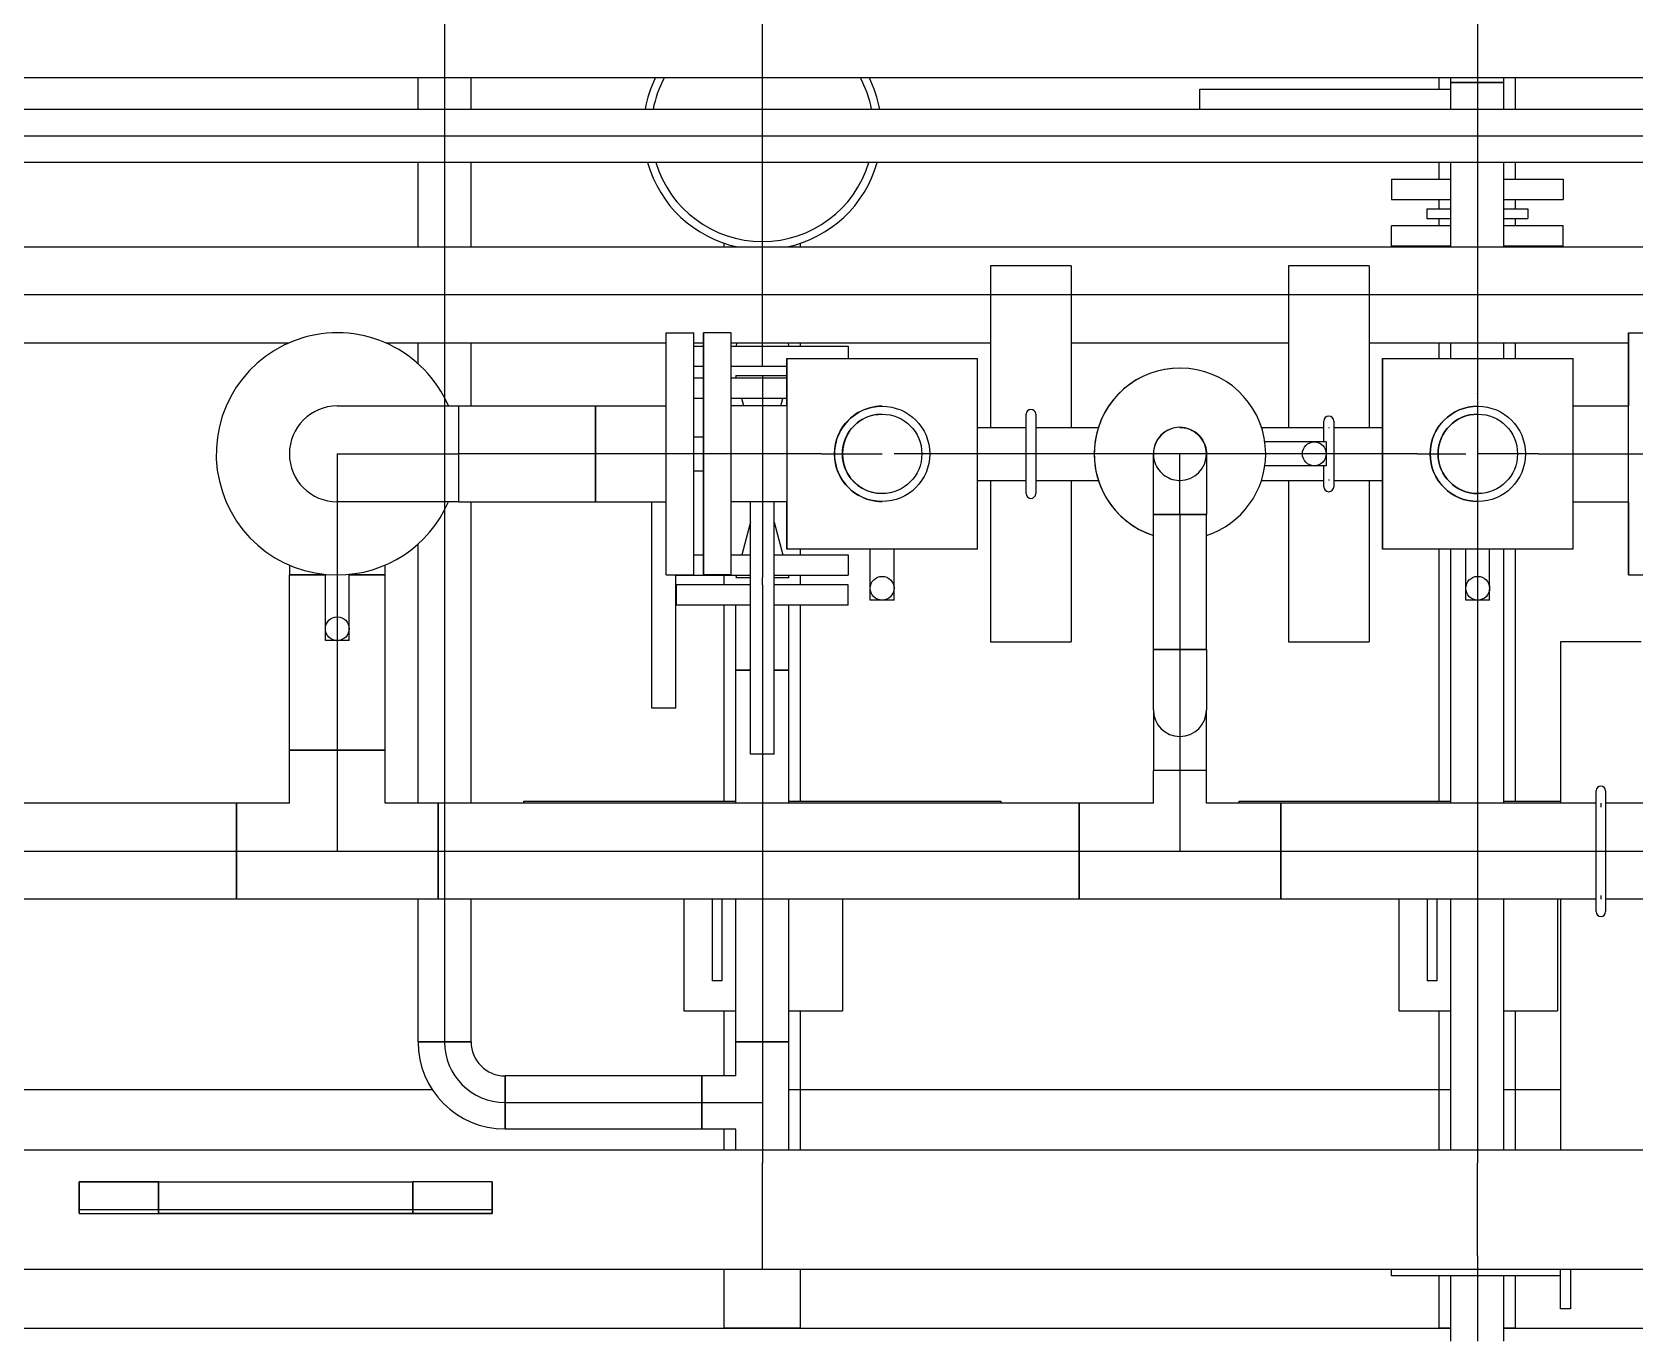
# Model space of a CAD drawing. Header units: inches. Extents: x 517790 to 538444, y 301815 to 302461.
# Drawn here: x 517889.4 to 517890.352, y 302346.672 to 302347.446 of the extents above; entities that cross this region are included whole.
import ezdxf

# ---------------------------------------------------------------- set-up
doc = ezdxf.new("R2010")
doc.units = ezdxf.units.IN
doc.header["$MEASUREMENT"] = 0
doc.layers.add('Layout', color=6, linetype='Continuous', lineweight=15)
doc.layers.add('硅胶总平面底图 工艺装置区', color=253, linetype='Continuous')

msp = doc.modelspace()

# ---------------------------------------------------------------- linework, layer by layer
at = {"layer": 'Layout', "color": 9, "lineweight": -3}
msp.add_arc((517888.15807, 302345.93703), 10.96254, 0, 86.223894, dxfattribs=at)
at = {"layer": '硅胶总平面底图 工艺装置区', "color": 253, "linetype": 'Continuous', "lineweight": -3}
for p, q in [((517889.64472, 302347.49008), (517889.64472, 302347.41928)), ((517890.25832, 302347.46709), (517890.25832, 302347.41928)), ((517889.83352, 302347.24766), (517889.83352, 302347.45495)), ((517889.34406, 302347.41928), (517890.63544, 302347.41928)), ((517889.62896, 302347.40021), (517889.62896, 302347.41928)), ((517889.64472, 302347.41928), (517889.64472, 302347.40021)), ((517889.66049, 302347.40021), (517889.66049, 302347.41928)), ((517890.09347, 302347.40526), (517890.09347, 302347.41234)), ((517890.09347, 302347.41234), (517890.24255, 302347.41234)), ((517890.23566, 302347.41234), (517890.23566, 302347.41928)), ((517890.24255, 302347.41626), (517890.24255, 302347.41928)), ((517890.24255, 302347.41626), (517890.27408, 302347.41626)), ((517890.24255, 302347.40021), (517890.24255, 302347.41626)), ((517890.25832, 302347.41626), (517890.24255, 302347.41626)), ((517890.25832, 302347.41928), (517890.25832, 302347.41626)), ((517890.25832, 302347.41626), (517890.25832, 302347.40021)), ((517890.27408, 302347.41626), (517890.25832, 302347.41626)), ((517890.27408, 302347.41626), (517890.27408, 302347.41928)), ((517890.27408, 302347.40021), (517890.27408, 302347.41626)), ((517890.28097, 302347.40021), (517890.28097, 302347.41928)), ((517890.09347, 302347.40021), (517890.09347, 302347.40526)), ((517890.73362, 302347.40021), (517889.32329, 302347.40021)), ((517889.64472, 302347.40021), (517889.64472, 302347.36868)), ((517890.25832, 302347.40021), (517890.25832, 302347.36868)), ((517889.32329, 302347.38445), (517890.73362, 302347.38445)), ((517890.73362, 302347.36868), (517889.32329, 302347.36868)), ((517889.62896, 302347.31852), (517889.62896, 302347.36868)), ((517889.64472, 302347.36868), (517889.64472, 302347.31852)), ((517889.66049, 302347.31852), (517889.66049, 302347.36868)), ((517890.23566, 302347.3588), (517890.23566, 302347.36868)), ((517890.24255, 302347.31852), (517890.24255, 302347.36868)), ((517890.25832, 302347.36868), (517890.25832, 302347.31852)), ((517890.27408, 302347.31852), (517890.27408, 302347.36868)), ((517890.28097, 302347.3588), (517890.28097, 302347.36868)), ((517890.20737, 302347.3588), (517890.24255, 302347.3588)), ((517890.20737, 302347.3588), (517890.20737, 302347.34676)), ((517890.27408, 302347.3588), (517890.30927, 302347.3588)), ((517890.30927, 302347.3588), (517890.30927, 302347.34676)), ((517890.20737, 302347.34676), (517890.24255, 302347.34676)), ((517890.23566, 302347.34112), (517890.23566, 302347.34676)), ((517890.27408, 302347.34676), (517890.30927, 302347.34676)), ((517890.28097, 302347.34112), (517890.28097, 302347.34676)), ((517890.22835, 302347.34112), (517890.24255, 302347.34112)), ((517890.22835, 302347.34112), (517890.22835, 302347.33536)), ((517890.27408, 302347.34112), (517890.28829, 302347.34112)), ((517890.28829, 302347.34112), (517890.28829, 302347.33536)), ((517890.24255, 302347.33116), (517890.20737, 302347.33116)), ((517890.20737, 302347.31911), (517890.20737, 302347.33116)), ((517890.22835, 302347.33536), (517890.24255, 302347.33536)), ((517890.23566, 302347.33116), (517890.23566, 302347.33536)), ((517890.27408, 302347.33536), (517890.28829, 302347.33536)), ((517890.30927, 302347.33116), (517890.27408, 302347.33116)), ((517890.28097, 302347.33116), (517890.28097, 302347.33536)), ((517890.30927, 302347.31911), (517890.30927, 302347.33116)), ((517889.35538, 302347.31852), (517890.56398, 302347.31852)), ((517889.64472, 302347.31852), (517889.64472, 302347.26158)), ((517889.81086, 302347.31852), (517889.81086, 302347.32075)), ((517889.85618, 302347.31852), (517889.85618, 302347.32075)), ((517890.24255, 302347.31911), (517890.20737, 302347.31911)), ((517890.23566, 302347.31852), (517890.23566, 302347.31911)), ((517890.25832, 302347.31852), (517890.25832, 302347.26158)), ((517890.30927, 302347.31911), (517890.27408, 302347.31911)), ((517890.28097, 302347.31852), (517890.28097, 302347.31911)), ((517889.96914, 302347.30732), (517889.96914, 302347.21141)), ((517890.01709, 302347.30732), (517889.96914, 302347.30732)), ((517890.01709, 302347.30732), (517890.01709, 302347.21141)), ((517890.14604, 302347.30732), (517890.14604, 302347.21141)), ((517890.194, 302347.30732), (517890.14604, 302347.30732)), ((517890.194, 302347.30732), (517890.194, 302347.21141)), ((517889.96914, 302347.29005), (517889.35538, 302347.29005)), ((517890.01709, 302347.29005), (517889.96914, 302347.29005)), ((517890.14604, 302347.29005), (517890.01709, 302347.29005)), ((517890.194, 302347.29005), (517890.14604, 302347.29005)), ((517890.56398, 302347.29005), (517890.194, 302347.29005)), ((517889.35538, 302347.26158), (517889.55223, 302347.26158)), ((517889.60978, 302347.26158), (517889.77632, 302347.26158)), ((517889.62896, 302347.24927), (517889.62896, 302347.26158)), ((517889.64472, 302347.26158), (517889.64472, 302347.22903)), ((517889.66049, 302347.22412), (517889.66049, 302347.26158)), ((517889.77632, 302347.19565), (517889.77632, 302347.26758)), ((517889.77632, 302347.26758), (517889.79286, 302347.26758)), ((517889.79286, 302347.19565), (517889.79286, 302347.26758)), ((517889.79286, 302347.26158), (517889.7985, 302347.26158)), ((517889.79286, 302347.2597), (517889.7985, 302347.2597)), ((517889.81504, 302347.26758), (517889.7985, 302347.26758)), ((517889.81505, 302347.26158), (517889.96914, 302347.26158)), ((517889.81505, 302347.2597), (517889.83352, 302347.2597)), ((517889.81816, 302347.26158), (517889.81793, 302347.2597)), ((517889.83352, 302347.2597), (517889.88447, 302347.2597)), ((517889.84888, 302347.26158), (517889.84911, 302347.2597)), ((517889.85618, 302347.2597), (517889.85618, 302347.26158)), ((517889.88447, 302347.2597), (517889.88447, 302347.25229)), ((517890.01709, 302347.26158), (517890.14604, 302347.26158)), ((517890.194, 302347.26158), (517890.34818, 302347.26158)), ((517890.23566, 302347.25229), (517890.23566, 302347.26158)), ((517890.24255, 302347.25229), (517890.24255, 302347.26158)), ((517890.25832, 302347.26158), (517890.25832, 302347.25229)), ((517890.27408, 302347.25229), (517890.27408, 302347.26158)), ((517890.28097, 302347.25229), (517890.28097, 302347.26158)), ((517890.34819, 302347.26758), (517890.36473, 302347.26758)), ((517889.84804, 302347.25229), (517889.84804, 302347.25229)), ((517889.84804, 302347.25229), (517889.84804, 302347.13901)), ((517889.84804, 302347.22412), (517889.84804, 302347.25229)), ((517889.84804, 302347.25229), (517889.96132, 302347.25229)), ((517889.96132, 302347.13901), (517889.96132, 302347.25229)), ((517890.20191, 302347.13901), (517890.20191, 302347.25229)), ((517890.20191, 302347.25229), (517890.20192, 302347.25229)), ((517890.20192, 302347.25229), (517890.20192, 302347.13901)), ((517890.20192, 302347.25229), (517890.3152, 302347.25229)), ((517890.25832, 302347.25229), (517890.25832, 302347.23162)), ((517890.3152, 302347.13901), (517890.3152, 302347.25229)), ((517889.79286, 302347.24766), (517889.7985, 302347.24766)), ((517889.7985, 302347.24058), (517889.79286, 302347.24058)), ((517889.81505, 302347.24766), (517889.83352, 302347.24766)), ((517889.83352, 302347.24058), (517889.81505, 302347.24058)), ((517889.84804, 302347.24202), (517889.81775, 302347.24202)), ((517889.81813, 302347.24058), (517889.81775, 302347.24202)), ((517889.83352, 302347.24766), (517889.84804, 302347.24766)), ((517889.83352, 302347.24202), (517889.83352, 302347.22412)), ((517889.84804, 302347.24058), (517889.83352, 302347.24058)), ((517890.25832, 302347.23161), (517890.25832, 302347.23162)), ((517890.25832, 302347.2316), (517890.25832, 302347.23161)), ((517890.25832, 302347.2316), (517890.25832, 302347.10873)), ((517889.581, 302347.22412), (517889.65294, 302347.22412)), ((517889.64472, 302347.22903), (517889.64472, 302347.16227)), ((517889.65294, 302347.22412), (517889.65294, 302347.19565)), ((517889.65294, 302347.22412), (517889.73436, 302347.22412)), ((517889.65294, 302347.22412), (517889.65294, 302347.16718)), ((517889.73436, 302347.19565), (517889.73436, 302347.22412)), ((517889.73436, 302347.22412), (517889.77632, 302347.22412)), ((517889.73436, 302347.22412), (517889.73436, 302347.19565)), ((517889.7985, 302347.22855), (517889.79286, 302347.22855)), ((517889.83352, 302347.22855), (517889.81505, 302347.22855)), ((517889.84804, 302347.22412), (517889.81505, 302347.22412)), ((517889.82246, 302347.22412), (517889.8213, 302347.22855)), ((517889.84804, 302347.22855), (517889.83352, 302347.22855)), ((517889.83352, 302347.22412), (517889.83352, 302347.16718)), ((517889.84458, 302347.22412), (517889.84574, 302347.22855)), ((517889.90468, 302347.22397), (517889.90468, 302347.22397)), ((517890.25857, 302347.22397), (517890.25856, 302347.22397)), ((517890.3152, 302347.22412), (517890.34819, 302347.22412)), ((517889.90468, 302347.21925), (517889.90468, 302347.21925)), ((517889.99028, 302347.17205), (517889.99028, 302347.21925)), ((517889.99594, 302347.21925), (517889.99594, 302347.17205)), ((517890.16702, 302347.20273), (517890.16702, 302347.21513)), ((517890.17302, 302347.21513), (517890.17302, 302347.17617)), ((517890.25858, 302347.21925), (517890.25857, 302347.21925)), ((517889.79286, 302347.20572), (517889.7985, 302347.20572)), ((517889.96132, 302347.21141), (517889.99028, 302347.21141)), ((517889.99594, 302347.21141), (517890.03315, 302347.21141)), ((517890.08161, 302347.21141), (517890.08161, 302347.21141)), ((517890.08161, 302347.21141), (517890.08161, 302347.21141)), ((517890.13006, 302347.21141), (517890.16702, 302347.21141)), ((517890.16852, 302347.20273), (517890.13207, 302347.20273)), ((517890.16852, 302347.20273), (517890.16852, 302347.19565)), ((517890.17002, 302347.21141), (517890.17002, 302347.21093)), ((517890.17002, 302347.21141), (517890.17002, 302347.21093)), ((517890.17302, 302347.21141), (517890.20191, 302347.21141)), ((517889.581, 302347.19565), (517889.65294, 302347.19565)), ((517889.581, 302347.19565), (517889.581, 302347.12372)), ((517889.65293, 302347.19565), (517889.65292, 302347.19565)), ((517889.65294, 302347.19565), (517889.65293, 302347.19565)), ((517889.73436, 302347.19565), (517889.65294, 302347.19565)), ((517889.65294, 302347.19565), (517889.65294, 302347.16718)), ((517889.79286, 302347.19565), (517889.73436, 302347.19565)), ((517889.73436, 302347.16718), (517889.73436, 302347.19565)), ((517889.73436, 302347.19565), (517889.73436, 302347.16718)), ((517889.77632, 302347.12372), (517889.77632, 302347.19565)), ((517889.8687, 302347.19565), (517889.79286, 302347.19565)), ((517889.79286, 302347.12372), (517889.79286, 302347.19565)), ((517889.8687, 302347.19565), (517889.86871, 302347.19565)), ((517889.86871, 302347.19565), (517889.90467, 302347.19565)), ((517889.90467, 302347.19565), (517889.90467, 302347.19565)), ((517889.90467, 302347.19565), (517889.90467, 302347.19565)), ((517889.90467, 302347.19565), (517889.90467, 302347.19565)), ((517889.9406, 302347.19565), (517889.91174, 302347.19565)), ((517889.94058, 302347.19565), (517889.94059, 302347.19565)), ((517889.94059, 302347.19565), (517889.9406, 302347.19565)), ((517889.96132, 302347.19565), (517889.9406, 302347.19565)), ((517889.99028, 302347.19565), (517889.96132, 302347.19565)), ((517889.99594, 302347.19565), (517889.99028, 302347.19565)), ((517890.03065, 302347.19565), (517889.99594, 302347.19565)), ((517890.04563, 302347.19565), (517890.03065, 302347.19565)), ((517890.0816, 302347.19565), (517890.04563, 302347.19565)), ((517890.04563, 302347.19565), (517890.04564, 302347.19565)), ((517890.04564, 302347.19565), (517890.04565, 302347.19565)), ((517890.0816, 302347.19565), (517890.0816, 302347.19565)), ((517890.0816, 302347.19565), (517890.08161, 302347.19565)), ((517890.11755, 302347.19565), (517890.08161, 302347.19565)), ((517890.08161, 302347.19565), (517890.08161, 302347.19565)), ((517890.08161, 302347.19565), (517890.08161, 302347.19565)), ((517890.11756, 302347.19565), (517890.11755, 302347.19565)), ((517890.17302, 302347.19565), (517890.11756, 302347.19565)), ((517890.16852, 302347.19565), (517890.16852, 302347.18857)), ((517890.20191, 302347.19565), (517890.17302, 302347.19565)), ((517890.22248, 302347.19565), (517890.20191, 302347.19565)), ((517890.22248, 302347.19565), (517890.22249, 302347.19565)), ((517890.22249, 302347.19565), (517890.25139, 302347.19565)), ((517890.25848, 302347.19565), (517890.25846, 302347.19565)), ((517890.25848, 302347.19565), (517890.25849, 302347.19565)), ((517890.25849, 302347.19565), (517890.2585, 302347.19565)), ((517890.2585, 302347.19565), (517890.25853, 302347.19565)), ((517890.25853, 302347.19565), (517890.25854, 302347.19565)), ((517890.29446, 302347.19565), (517890.25854, 302347.19565)), ((517890.29446, 302347.19565), (517890.29446, 302347.19565)), ((517890.29446, 302347.19565), (517890.37037, 302347.19565)), ((517889.79286, 302347.18558), (517889.7985, 302347.18558)), ((517890.16852, 302347.18857), (517890.13207, 302347.18857)), ((517890.16702, 302347.17617), (517890.16702, 302347.18857)), ((517889.96132, 302347.17988), (517889.99028, 302347.17988)), ((517889.96914, 302347.17988), (517889.96914, 302347.08397)), ((517889.99594, 302347.17988), (517890.03315, 302347.17988)), ((517890.01709, 302347.17988), (517890.01709, 302347.08397)), ((517890.13006, 302347.17988), (517890.16702, 302347.17988)), ((517890.14604, 302347.17988), (517890.14604, 302347.08397)), ((517890.17002, 302347.18037), (517890.17002, 302347.17988)), ((517890.17002, 302347.18037), (517890.17002, 302347.17988)), ((517890.17302, 302347.17988), (517890.20191, 302347.17988)), ((517890.194, 302347.17988), (517890.194, 302347.08397)), ((517889.65294, 302347.16718), (517889.581, 302347.16718)), ((517889.65294, 302347.16718), (517889.73436, 302347.16718)), ((517889.66049, 302346.98812), (517889.66049, 302347.16718)), ((517889.73436, 302347.16718), (517889.77632, 302347.16718)), ((517889.76787, 302347.04461), (517889.76787, 302347.16718)), ((517889.84804, 302347.16718), (517889.81505, 302347.16718)), ((517889.82644, 302347.01723), (517889.82644, 302347.16718)), ((517889.83352, 302347.16718), (517889.83352, 302347.12214)), ((517889.8406, 302347.01723), (517889.8406, 302347.16718)), ((517889.84804, 302347.13901), (517889.84804, 302347.16718)), ((517889.90468, 302347.17205), (517889.90468, 302347.17205)), ((517889.90468, 302347.16733), (517889.90468, 302347.16733)), ((517890.25857, 302347.16733), (517890.25856, 302347.16733)), ((517890.25858, 302347.17205), (517890.25857, 302347.17205)), ((517890.3152, 302347.16718), (517890.34819, 302347.16718)), ((517889.64472, 302347.16227), (517889.64472, 302346.98812)), ((517889.82644, 302347.15516), (517889.8213, 302347.13561)), ((517889.8406, 302347.15516), (517889.84574, 302347.13561)), ((517890.09738, 302347.15968), (517890.06585, 302347.15968)), ((517890.06585, 302347.15968), (517890.09738, 302347.15968)), ((517890.06585, 302347.07954), (517890.06585, 302347.15968)), ((517890.08162, 302347.15969), (517890.08162, 302347.1597)), ((517890.08162, 302347.15968), (517890.08162, 302347.15969)), ((517890.08162, 302347.15968), (517890.08162, 302347.07954)), ((517890.09738, 302347.07954), (517890.09738, 302347.15968)), ((517889.62896, 302346.98812), (517889.62896, 302347.14203)), ((517889.84804, 302347.13901), (517889.84804, 302347.13901)), ((517889.96132, 302347.13901), (517889.84804, 302347.13901)), ((517889.85618, 302347.13561), (517889.85618, 302347.13901)), ((517889.89758, 302347.10873), (517889.89758, 302347.13901)), ((517889.91174, 302347.11607), (517889.91174, 302347.13901)), ((517890.20192, 302347.13901), (517890.20191, 302347.13901)), ((517890.3152, 302347.13901), (517890.20192, 302347.13901)), ((517890.23566, 302346.98939), (517890.23566, 302347.13901)), ((517890.24255, 302346.98812), (517890.24255, 302347.13901)), ((517890.25139, 302347.10873), (517890.25139, 302347.13901)), ((517890.26555, 302347.11642), (517890.26555, 302347.13901)), ((517890.27408, 302346.98812), (517890.27408, 302347.13901)), ((517890.28097, 302346.98939), (517890.28097, 302347.13901)), ((517889.55253, 302347.12959), (517889.55253, 302347.12372)), ((517889.60948, 302347.12372), (517889.60948, 302347.12959)), ((517889.79286, 302347.13561), (517889.7985, 302347.13561)), ((517889.81505, 302347.13561), (517889.82644, 302347.13561)), ((517889.8406, 302347.13561), (517889.88447, 302347.13561)), ((517889.88447, 302347.13561), (517889.88447, 302347.12357)), ((517889.57392, 302347.12372), (517889.55253, 302347.12372)), ((517889.55253, 302347.12372), (517889.57392, 302347.12372)), ((517889.55253, 302347.01959), (517889.55253, 302347.12372)), ((517889.57392, 302347.08475), (517889.57392, 302347.12407)), ((517889.581, 302347.12373), (517889.581, 302347.12374)), ((517889.581, 302347.12372), (517889.581, 302347.12373)), ((517889.581, 302347.12372), (517889.581, 302347.08475)), ((517889.58808, 302347.08475), (517889.58808, 302347.12407)), ((517889.60948, 302347.12372), (517889.58808, 302347.12372)), ((517889.58808, 302347.12372), (517889.60948, 302347.12372)), ((517889.60948, 302347.01959), (517889.60948, 302347.12372)), ((517889.77632, 302347.12372), (517889.79286, 302347.12372)), ((517889.78203, 302347.04461), (517889.78203, 302347.12372)), ((517889.78257, 302347.12372), (517889.78257, 302347.12357)), ((517889.78257, 302347.12357), (517889.82644, 302347.12357)), ((517889.82644, 302347.11793), (517889.78257, 302347.11793)), ((517889.78257, 302347.10589), (517889.78257, 302347.11793)), ((517889.81504, 302347.12372), (517889.7985, 302347.12372)), ((517889.81086, 302347.11793), (517889.81086, 302347.12357)), ((517889.81813, 302347.12357), (517889.81775, 302347.12214)), ((517889.81775, 302347.12214), (517889.82644, 302347.12214)), ((517889.83352, 302347.11793), (517889.83352, 302347.12214)), ((517889.83352, 302347.11793), (517889.83352, 302347.0671)), ((517889.8406, 302347.12357), (517889.88447, 302347.12357)), ((517889.8406, 302347.12214), (517889.84928, 302347.12214)), ((517889.88447, 302347.11793), (517889.8406, 302347.11793)), ((517889.84891, 302347.12357), (517889.84928, 302347.12214)), ((517889.85618, 302347.11793), (517889.85618, 302347.12357)), ((517889.88447, 302347.10589), (517889.88447, 302347.11793)), ((517890.2585, 302347.12289), (517890.25848, 302347.12289)), ((517890.34819, 302347.12372), (517890.36473, 302347.12372)), ((517889.90466, 302347.10873), (517889.89758, 302347.10873)), ((517889.91174, 302347.10873), (517889.90466, 302347.10873)), ((517889.91174, 302347.10873), (517889.91174, 302347.11555)), ((517890.25848, 302347.10873), (517890.25139, 302347.10873)), ((517890.25832, 302347.10873), (517890.25832, 302346.98812)), ((517890.2585, 302347.10873), (517890.25848, 302347.10873)), ((517890.26555, 302347.10873), (517890.2585, 302347.10873)), ((517890.26555, 302347.10873), (517890.26555, 302347.1152)), ((517889.82644, 302347.10589), (517889.78257, 302347.10589)), ((517889.81086, 302346.98939), (517889.81086, 302347.10589)), ((517889.81775, 302347.0671), (517889.81775, 302347.10589)), ((517889.88447, 302347.10589), (517889.8406, 302347.10589)), ((517889.84928, 302347.0671), (517889.84928, 302347.10589)), ((517889.85618, 302346.98939), (517889.85618, 302347.10589)), ((517889.581, 302347.08475), (517889.57392, 302347.08475)), ((517889.58808, 302347.08475), (517889.581, 302347.08475)), ((517889.581, 302347.08475), (517889.581, 302347.01959)), ((517889.96914, 302347.08397), (517890.01709, 302347.08397)), ((517890.09738, 302347.07954), (517890.06585, 302347.07954)), ((517890.06585, 302347.04357), (517890.06585, 302347.07954)), ((517890.06585, 302347.07954), (517890.09738, 302347.07954)), ((517890.08162, 302347.07953), (517890.08162, 302347.07954)), ((517890.08162, 302347.07954), (517890.08162, 302347.04357)), ((517890.08162, 302347.07952), (517890.08162, 302347.07953)), ((517890.09738, 302347.07954), (517890.09738, 302347.04357)), ((517890.14604, 302347.08397), (517890.194, 302347.08397)), ((517890.35566, 302347.08403), (517890.30771, 302347.08403)), ((517890.30771, 302347.08403), (517890.30771, 302346.98812)), ((517889.81775, 302347.0671), (517889.82644, 302347.0671)), ((517889.81775, 302346.98812), (517889.81775, 302347.0671)), ((517889.82644, 302347.0671), (517889.81775, 302347.0671)), ((517889.83352, 302347.0671), (517889.83352, 302347.01723)), ((517889.8406, 302347.0671), (517889.84928, 302347.0671)), ((517889.84928, 302347.0671), (517889.8406, 302347.0671)), ((517889.84928, 302346.98812), (517889.84928, 302347.0671)), ((517889.77495, 302347.04461), (517889.76787, 302347.04461)), ((517889.78203, 302347.04461), (517889.77495, 302347.04461)), ((517890.06585, 302347.04357), (517890.06585, 302347.0076)), ((517890.08162, 302347.04357), (517890.08162, 302347.02781)), ((517890.09738, 302347.0076), (517890.09738, 302347.04357)), ((517890.08162, 302347.02781), (517890.08162, 302347.0076)), ((517889.55253, 302347.01959), (517889.60948, 302347.01959)), ((517889.60948, 302347.01958), (517889.55253, 302347.01958)), ((517889.55253, 302346.98812), (517889.55253, 302347.01958)), ((517889.581, 302347.01959), (517889.581, 302347.01958)), ((517889.581, 302347.01958), (517889.581, 302346.95965)), ((517889.60948, 302346.98812), (517889.60948, 302347.01958)), ((517889.83352, 302347.01723), (517889.82644, 302347.01723)), ((517889.83352, 302347.01723), (517889.83352, 302346.98812)), ((517889.8406, 302347.01723), (517889.83352, 302347.01723)), ((517890.09738, 302347.0076), (517890.06585, 302347.0076)), ((517890.06585, 302346.98812), (517890.06585, 302347.0076)), ((517890.08162, 302347.0076), (517890.06585, 302347.0076)), ((517890.08162, 302347.00761), (517890.08162, 302347.00762)), ((517890.08162, 302347.0076), (517890.08162, 302347.00761)), ((517890.08162, 302347.0076), (517890.08162, 302346.95965)), ((517890.08162, 302347.0076), (517890.08162, 302347.0076)), ((517890.09738, 302347.0076), (517890.08162, 302347.0076)), ((517890.09738, 302346.98812), (517890.09738, 302347.0076)), ((517890.32885, 302346.92378), (517890.32885, 302346.99552)), ((517890.33452, 302346.99552), (517890.33452, 302346.92378)), ((517889.52106, 302346.98812), (517889.35538, 302346.98812)), ((517889.52106, 302346.93118), (517889.52106, 302346.98812)), ((517889.52107, 302346.98812), (517889.52107, 302346.93118)), ((517889.55253, 302346.98812), (517889.52107, 302346.98812)), ((517889.64095, 302346.98812), (517889.60948, 302346.98812)), ((517889.64095, 302346.93118), (517889.64095, 302346.98812)), ((517890.02167, 302346.98812), (517889.64095, 302346.98812)), ((517889.64095, 302346.98812), (517889.64095, 302346.93118)), ((517889.64472, 302346.98812), (517889.64472, 302346.93118)), ((517889.69192, 302346.98939), (517889.81775, 302346.98939)), ((517889.69192, 302346.98812), (517889.69192, 302346.98939)), ((517889.83352, 302346.98812), (517889.83352, 302346.93118)), ((517889.84928, 302346.98939), (517889.97512, 302346.98939)), ((517889.97512, 302346.98939), (517889.97512, 302346.98812)), ((517890.02167, 302346.93118), (517890.02167, 302346.98812)), ((517890.02168, 302346.98812), (517890.02168, 302346.93118)), ((517890.06585, 302346.98812), (517890.02168, 302346.98812)), ((517890.14156, 302346.98812), (517890.09738, 302346.98812)), ((517890.11672, 302346.98812), (517890.11672, 302346.98939)), ((517890.11672, 302346.98939), (517890.24255, 302346.98939)), ((517890.14156, 302346.98812), (517890.14156, 302346.93118)), ((517890.14156, 302346.93118), (517890.14156, 302346.98812)), ((517890.32885, 302346.98812), (517890.14156, 302346.98812)), ((517890.25832, 302346.98812), (517890.25832, 302346.93118)), ((517890.27408, 302346.98939), (517890.30771, 302346.98939)), ((517890.33169, 302346.98812), (517890.33169, 302346.98587)), ((517890.33169, 302346.98812), (517890.33169, 302346.98587)), ((517890.52181, 302346.98812), (517890.33452, 302346.98812)), ((517889.35538, 302346.95965), (517889.52106, 302346.95965)), ((517889.52106, 302346.95965), (517889.52107, 302346.95965)), ((517889.52107, 302346.95965), (517889.64095, 302346.95965)), ((517889.64094, 302346.95965), (517889.64093, 302346.95965)), ((517889.64095, 302346.95965), (517889.64094, 302346.95965)), ((517889.64095, 302346.95965), (517890.02167, 302346.95965)), ((517890.02167, 302346.95965), (517890.02168, 302346.95965)), ((517890.02168, 302346.95965), (517890.14156, 302346.95965)), ((517890.14155, 302346.95965), (517890.14154, 302346.95965)), ((517890.14156, 302346.95965), (517890.14155, 302346.95965)), ((517890.14156, 302346.95965), (517890.32885, 302346.95965)), ((517890.32885, 302346.95965), (517890.33452, 302346.95965)), ((517890.33452, 302346.95965), (517890.52181, 302346.95965)), ((517889.52106, 302346.93118), (517889.35538, 302346.93118)), ((517889.64095, 302346.93118), (517889.52107, 302346.93118)), ((517889.62896, 302346.84642), (517889.62896, 302346.93118)), ((517890.02167, 302346.93118), (517889.64095, 302346.93118)), ((517889.64472, 302346.93118), (517889.64472, 302346.84642)), ((517889.66049, 302346.84642), (517889.66049, 302346.93118)), ((517889.78679, 302346.93118), (517889.78679, 302346.86478)), ((517889.80378, 302346.93118), (517889.80378, 302346.88271)), ((517889.80945, 302346.93118), (517889.80945, 302346.88271)), ((517889.81775, 302346.84642), (517889.81775, 302346.93118)), ((517889.83352, 302346.93118), (517889.83352, 302346.84642)), ((517889.84928, 302346.84642), (517889.84928, 302346.93118)), ((517889.88119, 302346.93118), (517889.88119, 302346.86478)), ((517890.14156, 302346.93118), (517890.02168, 302346.93118)), ((517890.32885, 302346.93118), (517890.14156, 302346.93118)), ((517890.21159, 302346.93118), (517890.21159, 302346.86478)), ((517890.22858, 302346.93118), (517890.22858, 302346.88271)), ((517890.23425, 302346.93118), (517890.23425, 302346.88271)), ((517890.24255, 302346.78227), (517890.24255, 302346.93118)), ((517890.25832, 302346.93118), (517890.25832, 302346.78227)), ((517890.27408, 302346.78227), (517890.27408, 302346.93118)), ((517890.30599, 302346.93118), (517890.30599, 302346.86478)), ((517890.30771, 302346.93118), (517890.30771, 302346.78227)), ((517890.33169, 302346.93343), (517890.33169, 302346.93118)), ((517890.33169, 302346.93343), (517890.33169, 302346.93118)), ((517890.52181, 302346.93118), (517890.33452, 302346.93118)), ((517889.80945, 302346.88271), (517889.80378, 302346.88271)), ((517890.23425, 302346.88271), (517890.22858, 302346.88271)), ((517889.78679, 302346.86478), (517889.81775, 302346.86478)), ((517889.81086, 302346.82621), (517889.81086, 302346.86478)), ((517889.84928, 302346.86478), (517889.88119, 302346.86478)), ((517889.85618, 302346.78227), (517889.85618, 302346.86478)), ((517890.21159, 302346.86478), (517890.24255, 302346.86478)), ((517890.23566, 302346.78227), (517890.23566, 302346.86478)), ((517890.27408, 302346.86478), (517890.30599, 302346.86478)), ((517890.28097, 302346.78227), (517890.28097, 302346.86478)), ((517889.66049, 302346.84642), (517889.62896, 302346.84642)), ((517889.62896, 302346.84642), (517889.64472, 302346.84642)), ((517889.64472, 302346.84641), (517889.64472, 302346.84642)), ((517889.64472, 302346.84642), (517889.66049, 302346.84642)), ((517889.64472, 302346.8464), (517889.64472, 302346.84641)), ((517889.81775, 302346.84642), (517889.84928, 302346.84642)), ((517889.84928, 302346.84641), (517889.81775, 302346.84641)), ((517889.81775, 302346.82621), (517889.81775, 302346.84641)), ((517889.83352, 302346.84642), (517889.83352, 302346.84641)), ((517889.83352, 302346.84641), (517889.83352, 302346.78227)), ((517889.84928, 302346.78227), (517889.84928, 302346.84641)), ((517889.68069, 302346.79468), (517889.68069, 302346.82621)), ((517889.79755, 302346.82621), (517889.68069, 302346.82621)), ((517889.68069, 302346.82621), (517889.68069, 302346.79468)), ((517889.79755, 302346.79468), (517889.79755, 302346.82621)), ((517889.79756, 302346.82621), (517889.79756, 302346.81045)), ((517889.81775, 302346.82621), (517889.79756, 302346.82621)), ((517889.37173, 302346.81805), (517889.63743, 302346.81805)), ((517889.79755, 302346.81805), (517889.79756, 302346.81805)), ((517889.84928, 302346.81805), (517890.24255, 302346.81805)), ((517890.27408, 302346.81805), (517890.30771, 302346.81805)), ((517889.68068, 302346.81045), (517889.68067, 302346.81045)), ((517889.68069, 302346.81045), (517889.68068, 302346.81045)), ((517889.68069, 302346.81045), (517889.79755, 302346.81045)), ((517889.79755, 302346.81045), (517889.79756, 302346.81045)), ((517889.79756, 302346.81045), (517889.83352, 302346.81045)), ((517889.79756, 302346.81045), (517889.79756, 302346.79468)), ((517889.79755, 302346.79468), (517889.68069, 302346.79468)), ((517889.81775, 302346.79468), (517889.79756, 302346.79468)), ((517889.81086, 302346.78227), (517889.81086, 302346.79468)), ((517889.81775, 302346.78227), (517889.81775, 302346.79468)), ((517889.18861, 302346.78227), (517893.11418, 302346.78227)), ((517889.83352, 302346.78227), (517889.83352, 302346.77448)), ((517889.83352, 302346.77449), (517889.83352, 302346.7745)), ((517889.83352, 302346.77448), (517889.83352, 302346.77449)), ((517889.83352, 302346.72365), (517889.83352, 302346.77448)), ((517890.25832, 302346.78227), (517890.25832, 302346.77448)), ((517890.25832, 302346.72365), (517890.25832, 302346.77448)), ((517889.4748, 302346.76329), (517889.4276, 302346.76329)), ((517889.4276, 302346.76329), (517889.4748, 302346.76329)), ((517889.4276, 302346.76329), (517889.4276, 302346.74441)), ((517889.4276, 302346.74441), (517889.4276, 302346.76329)), ((517889.4748, 302346.74441), (517889.4748, 302346.76329)), ((517889.4748, 302346.76329), (517889.4748, 302346.74441)), ((517889.4748, 302346.76329), (517889.62584, 302346.76329)), ((517889.4748, 302346.76329), (517889.62584, 302346.76329)), ((517889.4748, 302346.76329), (517889.4748, 302346.74441)), ((517889.67304, 302346.76329), (517889.62584, 302346.76329)), ((517889.67304, 302346.76329), (517889.62584, 302346.76329)), ((517889.62584, 302346.76329), (517889.62584, 302346.74441)), ((517889.62584, 302346.74441), (517889.62584, 302346.76329)), ((517889.62584, 302346.76329), (517889.62584, 302346.74441)), ((517889.67304, 302346.74441), (517889.67304, 302346.76329)), ((517889.67304, 302346.76329), (517889.67304, 302346.74441)), ((517889.4276, 302346.74687), (517889.67304, 302346.74687)), ((517889.4276, 302346.74441), (517889.4748, 302346.74441)), ((517889.4276, 302346.74441), (517889.4748, 302346.74441)), ((517889.62584, 302346.74441), (517889.4748, 302346.74441)), ((517889.4748, 302346.74441), (517889.62584, 302346.74441)), ((517889.62584, 302346.74441), (517889.67304, 302346.74441)), ((517889.67304, 302346.74441), (517889.62584, 302346.74441)), ((517889.83352, 302346.71147), (517889.83352, 302346.72365)), ((517890.25832, 302346.71945), (517890.25832, 302346.72365)), ((517890.25832, 302346.71945), (517890.25832, 302346.71147)), ((517889.18861, 302346.71147), (517893.11418, 302346.71147)), ((517889.81086, 302346.67645), (517889.81086, 302346.71147)), ((517889.85618, 302346.67645), (517889.85618, 302346.71147)), ((517890.20737, 302346.7074), (517890.20737, 302346.71147)), ((517890.25832, 302346.7074), (517890.20737, 302346.7074)), ((517890.23566, 302346.67645), (517890.23566, 302346.7074)), ((517890.24255, 302346.66862), (517890.24255, 302346.7074)), ((517890.25832, 302346.71147), (517890.25832, 302346.66862)), ((517890.30771, 302346.7074), (517890.25832, 302346.7074)), ((517890.27408, 302346.66862), (517890.27408, 302346.7074)), ((517890.28097, 302346.67645), (517890.28097, 302346.7074)), ((517890.30771, 302346.68787), (517890.30771, 302346.71147)), ((517890.3137, 302346.71147), (517890.3137, 302346.68787)), ((517890.3137, 302346.68787), (517890.30771, 302346.68787)), ((517889.37173, 302346.67645), (517890.24255, 302346.67645)), ((517889.85618, 302346.67645), (517889.81086, 302346.67645)), ((517890.24255, 302346.67645), (517890.23566, 302346.67645)), ((517890.27408, 302346.67645), (517890.90335, 302346.67645)), ((517890.28097, 302346.67645), (517890.27408, 302346.67645))]:
    msp.add_line(p, q, dxfattribs=at)
for centre, radius in [((517889.90468, 302347.19565), 0.02832), ((517890.25857, 302347.19565), 0.02832), ((517889.90468, 302347.19565), 0.0236), ((517890.25858, 302347.19565), 0.0236), ((517890.16145, 302347.19565), 0.00708), ((517889.90467, 302347.11581), 0.00708), ((517890.2585, 302347.11581), 0.00708), ((517889.581, 302347.09183), 0.00708)]:
    msp.add_circle(centre, radius, dxfattribs=at)
for centre, radius, start, end in [((517889.83352, 302347.38782), 0.0708, 153.61958, 169.9212), ((517889.83352, 302347.38782), 0.06608, 151.57116, 169.19293), ((517889.83352, 302347.38782), 0.06608, 10.80707, 28.42884), ((517889.83352, 302347.38782), 0.0708, 10.0788, 26.38042), ((517889.83352, 302347.38782), 0.0708, 195.68475, 258.19165), ((517889.83352, 302347.38782), 0.06608, 196.83727, 270), ((517889.83352, 302347.38782), 0.06608, 270, 343.16273), ((517889.83352, 302347.38782), 0.0708, 281.80835, 344.31525), ((517889.581, 302347.19565), 0.07193, 23.31796, 270), ((517890.0816, 302347.19565), 0.05095, 89.99733, 251.99269), ((517890.08161, 302347.19565), 0.05095, 0, 251.98529), ((517889.581, 302347.19565), 0.02847, 90, 270), ((517889.581, 302347.19565), 0.02847, 90, 270), ((517889.90468, 302347.19565), 0.02832, 89.99857, 270.00143), ((517889.99311, 302347.21925), 0.00283, 0, 180), ((517890.25856, 302347.19565), 0.02832, 90, 180), ((517889.90468, 302347.19565), 0.0236, 89.99829, 270.00171), ((517890.17002, 302347.21513), 0.003, 0, 180), ((517890.25857, 302347.19565), 0.0236, 90, 180), ((517890.08161, 302347.19565), 0.01577, 90, 181.30996), ((517890.08161, 302347.19565), 0.01577, 90, 181.59727), ((517890.08161, 302347.19565), 0.01577, 90, 181.30996), ((517890.08161, 302347.19565), 0.01577, 90, 180.15559), ((517890.08161, 302347.19565), 0.01577, 90, 180.15559), ((517890.08161, 302347.19565), 0.01577, 270, 90), ((517890.08161, 302347.19565), 0.05095, 288.03286, 0), ((517890.25856, 302347.19565), 0.02832, 180, 270), ((517890.25857, 302347.19565), 0.0236, 180, 270), ((517890.17002, 302347.17617), 0.003, 180, 0), ((517889.581, 302347.19565), 0.07193, 270, 336.68204), ((517889.99311, 302347.17205), 0.00283, 180, 0), ((517890.08162, 302347.04357), 0.01577, 180, 0), ((517890.08162, 302347.04357), 0.01577, 180, 0), ((517890.33169, 302346.99552), 0.00283, 0, 180), ((517890.33169, 302346.92378), 0.00283, 180, 0), ((517889.68069, 302346.84642), 0.05173, 180, 270), ((517889.68069, 302346.84642), 0.03597, 180, 270), ((517889.68069, 302346.84642), 0.0202, 180, 270)]:
    msp.add_arc(centre, radius, start, end, dxfattribs=at)
for centre, major_axis, ratio, start_param, end_param in [((517890.34819, 302347.19565), (0, 0.07193), 0.000161, 4.712389, 7.447007), ((517889.81504, 302347.19565), (0, 0.07193), 0.00003, 4.712389, 6.283185), ((517890.25832, 302347.23162), (0, -0.03597), 0.000161, 4.712389, 6.283185), ((517890.34819, 302347.19565), (0, 0.02847), 0.000161, 4.712389, 6.283185), ((517889.81504, 302347.19565), (0, -0.07193), 0.00003, 0, 1.570796), ((517890.08161, 302347.15968), (0, 0.03597), 0.000051, 4.712389, 6.283185), ((517890.34819, 302347.19565), (0, -0.07193), 0.000161, 5.119364, 7.853982), ((517890.34819, 302347.19565), (0, -0.02847), 0.000161, 0, 1.570796)]:
    msp.add_ellipse(centre, major_axis=major_axis, ratio=ratio, start_param=start_param, end_param=end_param, dxfattribs=at)
msp.add_ellipse((517889.7985, 302347.19565), major_axis=(0, -0.07193), ratio=0.00003, dxfattribs=at)
for points, knots in [([(517890.08161, 302347.21141), (517890.08332, 302347.21141), (517890.08505, 302347.21113), (517890.08666, 302347.21058), (517890.08825, 302347.21005), (517890.08976, 302347.20925), (517890.0911, 302347.20824), (517890.09244, 302347.20723), (517890.09363, 302347.20599), (517890.09458, 302347.20462), (517890.09553, 302347.20324), (517890.09627, 302347.20169), (517890.09674, 302347.20008), (517890.09698, 302347.19929), (517890.09715, 302347.19847), (517890.09725, 302347.19765), (517890.0973, 302347.19723), (517890.09734, 302347.19682), (517890.09736, 302347.1964), (517890.09737, 302347.19624), (517890.09737, 302347.19608), (517890.09738, 302347.19593), (517890.09738, 302347.1959), (517890.09738, 302347.19587), (517890.09738, 302347.19584), (517890.09738, 302347.19582), (517890.09738, 302347.19581), (517890.09738, 302347.1958), (517890.09738, 302347.19577), (517890.09738, 302347.19575), (517890.09738, 302347.19574), (517890.09738, 302347.19572), (517890.09738, 302347.19571), (517890.09738, 302347.1957), (517890.09738, 302347.19568), (517890.09738, 302347.19567), (517890.09738, 302347.19566), (517890.09738, 302347.19564), (517890.09738, 302347.19562), (517890.09738, 302347.19559), (517890.09738, 302347.19551), (517890.09738, 302347.19536), (517890.09738, 302347.19515), (517890.09738, 302347.1945), (517890.09738, 302347.19323), (517890.09738, 302347.19142), (517890.09738, 302347.18962), (517890.09738, 302347.18724), (517890.09738, 302347.18446), (517890.09738, 302347.18169), (517890.09738, 302347.17846), (517890.09738, 302347.175), (517890.09738, 302347.17155), (517890.09738, 302347.16778), (517890.09738, 302347.16399), (517890.09738, 302347.16256), (517890.09738, 302347.16112), (517890.09738, 302347.15968)], [0, 0, 0, 0, 0.00541916, 0.00541916, 0.00541916, 0.01073703, 0.01073703, 0.01073703, 0.01605854, 0.01605854, 0.01605854, 0.02137993, 0.02137993, 0.02137993, 0.02401482, 0.02401482, 0.02401482, 0.02534442, 0.02534442, 0.02534442, 0.02584444, 0.02584444, 0.02584444, 0.02595087, 0.02595087, 0.02595087, 0.02601828, 0.02601828, 0.02601828, 0.02615476, 0.02615476, 0.02615476, 0.02642415, 0.02642415, 0.02642415, 0.02687097, 0.02687097, 0.02687097, 0.0282107, 0.0282107, 0.0282107, 0.03223476, 0.03223476, 0.03223476, 0.0444492, 0.0444492, 0.0444492, 0.05661583, 0.05661583, 0.05661583, 0.0687578, 0.0687578, 0.0687578, 0.08089883, 0.08089883, 0.08089883, 0.08546835, 0.08546835, 0.08546835, 0.08546835]), ([(517890.06585, 302347.15968), (517890.06585, 302347.16357), (517890.06585, 302347.16751), (517890.06585, 302347.17119), (517890.06585, 302347.17481), (517890.06585, 302347.17827), (517890.06585, 302347.18132), (517890.06585, 302347.18437), (517890.06585, 302347.18709), (517890.06585, 302347.18926), (517890.06585, 302347.19143), (517890.06585, 302347.19312), (517890.06585, 302347.19419), (517890.06585, 302347.19472), (517890.06585, 302347.19511), (517890.06585, 302347.19535), (517890.06585, 302347.19547), (517890.06585, 302347.19555), (517890.06585, 302347.19559), (517890.06585, 302347.1956), (517890.06585, 302347.19561), (517890.06585, 302347.19561), (517890.06585, 302347.19561), (517890.06585, 302347.1956), (517890.06585, 302347.1956), (517890.06585, 302347.19559), (517890.06585, 302347.19559), (517890.06585, 302347.19554), (517890.06585, 302347.19553), (517890.06585, 302347.19552), (517890.06585, 302347.19551), (517890.06585, 302347.19549), (517890.06585, 302347.19548), (517890.06585, 302347.19546), (517890.06585, 302347.19544), (517890.06585, 302347.19542), (517890.06585, 302347.19539), (517890.06585, 302347.19531), (517890.06585, 302347.1952), (517890.06586, 302347.19511), (517890.06586, 302347.19492), (517890.06587, 302347.19472), (517890.06589, 302347.19453), (517890.06593, 302347.19396), (517890.066, 302347.19338), (517890.0661, 302347.19282), (517890.0664, 302347.19121), (517890.06695, 302347.18963), (517890.06772, 302347.1882), (517890.06851, 302347.18672), (517890.06956, 302347.18535), (517890.07077, 302347.1842), (517890.07199, 302347.18305), (517890.07341, 302347.18208), (517890.07492, 302347.18137), (517890.07644, 302347.18066), (517890.07809, 302347.18019), (517890.07975, 302347.17999), (517890.08037, 302347.17992), (517890.08099, 302347.17988), (517890.08161, 302347.17988)], [0, 0, 0, 0, 0.01235641, 0.01235641, 0.01235641, 0.0244881, 0.0244881, 0.0244881, 0.03662762, 0.03662762, 0.03662762, 0.04876599, 0.04876599, 0.04876599, 0.05477293, 0.05477293, 0.05477293, 0.05778942, 0.05778942, 0.05778942, 0.05855216, 0.05855216, 0.05855216, 0.05892012, 0.05892012, 0.05892012, 0.05934612, 0.05934612, 0.05934612, 0.05942275, 0.05942275, 0.05942275, 0.0594998, 0.0594998, 0.0594998, 0.05957667, 0.05957667, 0.05957667, 0.05988868, 0.05988868, 0.05988868, 0.06049919, 0.06049919, 0.06049919, 0.06233106, 0.06233106, 0.06233106, 0.06751527, 0.06751527, 0.06751527, 0.0728407, 0.0728407, 0.0728407, 0.07816194, 0.07816194, 0.07816194, 0.08348333, 0.08348333, 0.08348333, 0.08545633, 0.08545633, 0.08545633, 0.08545633])]:
    msp.add_open_spline(points, degree=3, knots=knots, dxfattribs=at)

doc.saveas('drawing.dxf')
